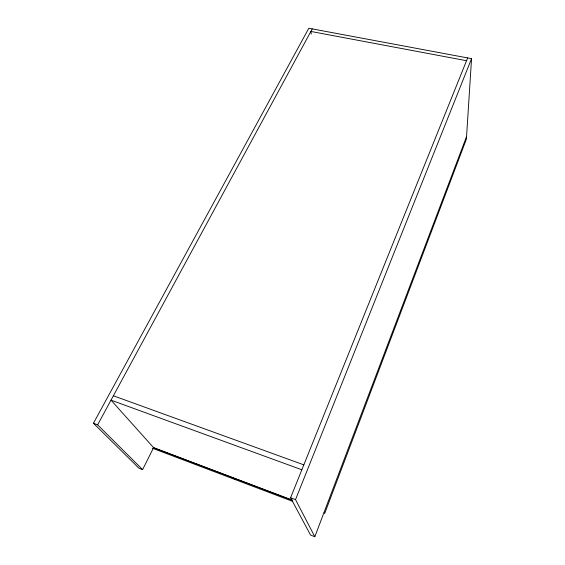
<?xml version="1.0" encoding="UTF-8"?>
<svg xmlns="http://www.w3.org/2000/svg" width="565" height="565" viewBox="0 0 565 565"><rect width="100%" height="100%" fill="white"/><g stroke="black" fill="none" stroke-linecap="round" stroke-linejoin="round"><path stroke-width="0.85" d="M466.429 137.133L466.28 139.428L324.67 513.493L324.176 512.342M153.659 447.529L142.613 469.628L138.934 468.194L93.444 423.263L308.815 28.25L471.556 58.654L466.556 136.589L314.818 536.75L310.566 535.09L290.587 497.751L467.665 57.927M314.818 536.75L295.53 499.615L471.556 58.654M142.613 469.628L97.625 424.845L312.254 28.893M466.542 60.709L310.87 31.449L311.287 34.041M113.381 395.783L303.836 464.847M301.851 469.776L111.015 400.147L153.595 447.657L292.748 500.336M93.444 423.263L97.625 424.845M290.587 497.751L295.53 499.615M153.765 447.826L234.002 478.202L234.892 479.473L152.543 448.264M292.07 500.187L234.44 478.364L235.33 479.636L292.705 501.381"/></g></svg>
